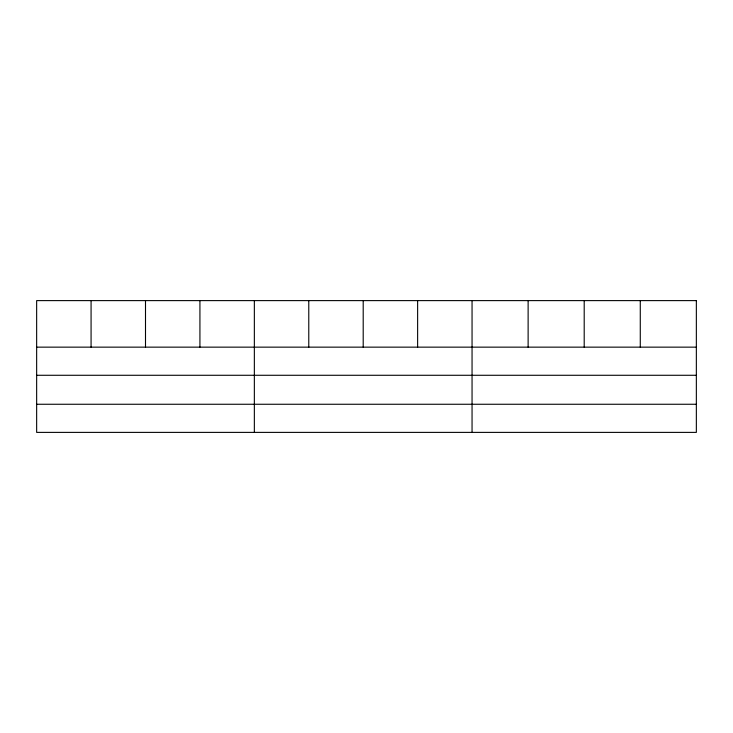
<?xml version="1.0" encoding="UTF-8"?>
<svg xmlns="http://www.w3.org/2000/svg" width="733" height="733" viewBox="0 0 733 733"><rect width="100%" height="100%" fill="white"/><g stroke="black" fill="none" stroke-linecap="round" stroke-linejoin="round"><path stroke-width="1.1" d="M36.65 347.149L696.35 347.149M36.65 375.278L696.35 375.278M36.65 404.259L696.35 404.259M640.275 300.612L640.275 347.149M584.201 300.612L584.201 347.149M528.126 300.612L528.126 347.149M472.052 300.612L472.052 432.388M417.627 300.612L417.627 347.149M363.202 300.612L363.202 347.149M308.776 300.612L308.776 347.149M254.351 300.612L254.351 432.388M199.926 300.612L199.926 347.149M145.501 300.612L145.501 347.149M91.075 300.612L91.075 347.149M696.35 300.612L36.65 300.612L36.65 432.388L696.35 432.388L696.35 300.612"/></g></svg>
